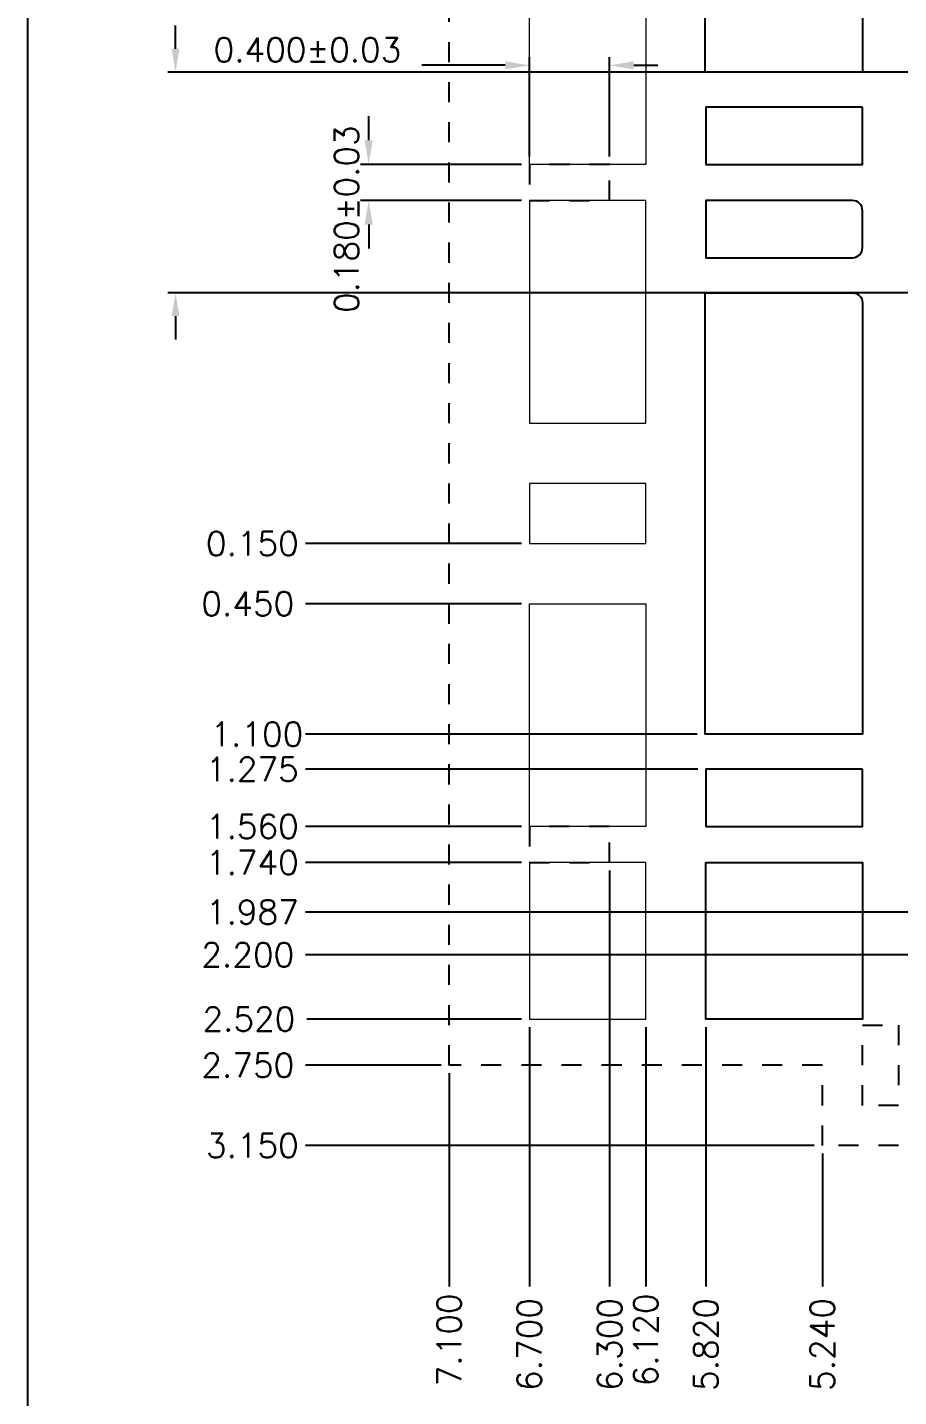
# Model space of a CAD drawing. Extents: x -347 to 20, y -460 to 3.
# Drawn here: x -16.8 to -12.46, y -9.09 to -2.26 of the extents above; entities that cross this region are included whole.
import ezdxf

# ---------------------------------------------------------------- set-up
doc = ezdxf.new("R2010")
doc.units = 0
doc.header["$MEASUREMENT"] = 0
doc.linetypes.add('HIDDEN', pattern=[0.375, 0.25, -0.125])
doc.layers.get('DEFPOINTS').update_dxf_attribs({"linetype": 'CONTINUOUS'})
for name, color, linetype in [('1D', 4, 'CONTINUOUS'), ('2', 7, 'CONTINUOUS'), ('2D', 4, 'CONTINUOUS'), ('TEMPLATE', 6, 'CONTINUOUS')]:
    doc.layers.add(name, color=color, linetype=linetype)
doc.styles.add('simplex', font='SIMPLEX.SHX')
doc.dimstyles.get("Standard").update_dxf_attribs({"dimscale": 0, "dimtxt": 0.058, "dimasz": 0.058, "dimexe": 0.019, "dimexo": 0.019, "dimgap": 0.019, "dimtad": 0, "dimdec": 3, "dimzin": 0, "dimdsep": 46, "dimtxsty": 'simplex', "dimcen": 0.019, "dimclrd": 4, "dimclre": 256, "dimclrt": 4, "dimadec": 1, "dimazin": 0, "dimtfac": 1, "dimtdec": 3, "dimtofl": 0, "dimtmove": 0, "dimatfit": 0, "dimfxl": 1, "dimtolj": 1, "dimtzin": 0, "dimlwd": -1, "dimlwe": -1, "dimarcsym": 0})

# ---------------------------------------------------------------- blocks, each defined once
blk = doc.blocks.new('*D11')
at = {"layer": '1D', "color": 4, "linetype": 'ByBlock', "transparency": 16777216}
for p, q in [((-16.05910428934659, -2.371445875798357), (-16.05910428934659, -2.255445875798358)), ((-16.05910428934659, -3.703445875798481), (-16.05910428934659, -3.819445875798481))]:
    blk.add_line(p, q, dxfattribs=at)
at = {"layer": '1D', "linetype": 'ByBlock', "transparency": 16777216}
for p, q in [((-11.98391896788505, -2.487445875798357), (-16.09710428934659, -2.487445875798358)), ((-11.98391896788504, -3.58744587579848), (-16.09710428934659, -3.587445875798481))]:
    blk.add_line(p, q, dxfattribs=at)
at = {"layer": '1D', "color": 4, "linetype": 'ByBlock', "transparency": 16777216}
for points in [[(-16.07843762267992, -2.371445875798357), (-16.03977095601325, -2.371445875798357), (-16.05910428934659, -2.487445875798358)], [(-16.07843762267992, -3.703445875798481), (-16.03977095601325, -3.703445875798481), (-16.05910428934659, -3.587445875798481)]]:
    blk.add_solid(points, dxfattribs=at)
at = {"layer": 'DEFPOINTS', "color": 0, "linetype": 'ByBlock', "transparency": 16777216}
for p in [(-16.05910428934659, -2.487445875798358), (-11.94591896788505, -2.487445875798357), (-11.94591896788504, -3.58744587579848)]:
    blk.add_point(p, dxfattribs=at)
at = {"layer": '1D', "color": 4, "linetype": 'ByBlock', "transparency": 16777216, "insert": (-16.05910428934658, -1.742398256750734), "char_height": 0.116, "attachment_point": 5, "rotation": 90, "style": 'simplex'}
blk.add_mtext('\\A1;1.100±0.03', dxfattribs=at)

msp = doc.modelspace()

# ---------------------------------------------------------------- linework, layer by layer
at = {"layer": '2', "linetype": 'ByBlock'}
for points in [[(-13.41993250467489, -0.287445875798467), (-12.68593250467451, -0.2874458757984102, -0.4142135623707642), (-12.6359325046745, -0.3374458757980805), (-12.63593250467484, -2.487445875798342), (-13.41993250467489, -2.487445875798342)], [(-13.41993250467489, -3.587445875798478), (-12.68593250467451, -3.587445875798422, -0.4142135623710971), (-12.6359325046745, -3.637445875798092), (-12.63593250467484, -5.787445875798353), (-13.41993250467489, -5.787445875798353)]]:
    msp.add_lwpolyline(points, format="xyb", close=True, dxfattribs=at)
at = {"layer": '2', "lineweight": 20}
for points in [[(-13.7159325046717, -1.837445875808255), (-13.7159325046717, -2.94744587579673), (-14.29593250467151, -2.94744587579673), (-14.29593250467151, -1.837445875808255)], [(-14.29593250467151, -4.237445875808119), (-13.71593250467181, -4.237445875808062), (-13.71593250467181, -3.127445875797874), (-14.29593250467157, -3.127445875797874)], [(-14.29593250467163, -4.837445875808141), (-13.7159325046717, -4.837445875808084), (-13.7159325046717, -4.537445875808016), (-14.29593250467163, -4.537445875808073)], [(-13.7159325046717, -5.137445875808266), (-13.7159325046717, -6.247445875796741), (-14.29593250467151, -6.247445875796741), (-14.29593250467151, -5.137445875808266)], [(-14.29593250467151, -7.20744587579672), (-13.7159325046717, -7.20744587579672), (-13.7159325046717, -6.427445875796748), (-14.29593250467151, -6.427445875796748)]]:
    msp.add_lwpolyline(points, close=True, dxfattribs=at)
at = {"layer": '2'}
for points in [[(-12.6359325046658, -2.662445875799263), (-13.41593250467101, -2.662445875798126), (-13.41593250467169, -2.94744587579673), (-12.6359325046658, -2.94744587579906)], [(-12.6359325046658, -5.962445875799274), (-13.41593250467101, -5.962445875798137), (-13.41593250467169, -6.247445875796741), (-12.6359325046658, -6.247445875799071)], [(-13.41593250467169, -6.427445875796748), (-12.63593250467183, -6.427445875796748), (-12.63593250467183, -7.20744587579672), (-13.41593250467169, -7.20744587579672)]]:
    msp.add_lwpolyline(points, close=True, dxfattribs=at)
msp.add_lwpolyline([(-12.68593250466559, -3.412445875799263, 0.414213562373095), (-12.63593250466558, -3.362445875799251), (-12.63593250466563, -3.177445875798965, 0.4142135623725123), (-12.68593250466553, -3.127445875798954), (-13.4159325046643, -3.127445875797874), (-13.41593250466498, -3.412445875799206)], format="xyb", close=True, dxfattribs=at)
at = {"layer": '2D', "linetype": 'HIDDEN', "ltscale": 0.2}
for p, q in [((-14.69593250467283, -7.437445875798629), (-14.695932504673, 0.2625541242033491)), ((-12.8359325046752, -7.437445875798685), (-14.69593250467283, -7.437445875798629)), ((-12.8359325046752, -7.837445875798435), (-12.8359325046752, -7.437445875798685)), ((-12.25593250467516, -7.837445875798435), (-12.8359325046752, -7.837445875798435))]:
    msp.add_line(p, q, dxfattribs=at)
at = {"layer": '2D', "color": 4, "linetype": 'ByBlock'}
for p, q in [((-14.41593250467143, -2.453655183692659), (-14.83178987314509, -2.453655183692659)), ((-13.77593250467146, -2.453655183692659), (-13.65593250467145, -2.453655183692659)), ((-15.09662504894362, -2.82744587579663), (-15.09662504894362, -2.70744587579663)), ((-15.09662504894362, -3.247445875797773), (-15.09662504894362, -3.367445875797773))]:
    msp.add_line(p, q, dxfattribs=at)
at = {"layer": '2D', "linetype": 'ByBlock'}
for p, q in [((-14.29593250467143, -2.90744587579663), (-14.29593250467143, -2.413655183692659)), ((-13.89593250467146, -2.90744587579663), (-13.89593250467146, -2.413655183692659)), ((-14.33593250467144, -2.94744587579663), (-15.13662504894362, -2.94744587579663)), ((-14.33593250467149, -3.127445875797773), (-15.13662504894362, -3.127445875797773)), ((-14.33593250467155, -4.837445875808042), (-15.41064877470483, -4.837445875808042)), ((-14.33593250467144, -5.137445875808167), (-15.41064877470483, -5.137445875808167)), ((-13.45993250467481, -5.787445875798253), (-15.41064877470483, -5.787445875798253)), ((-13.45593250467093, -5.962445875798037), (-15.41064877470483, -5.962445875798037)), ((-14.33593250467143, -6.247445875796641), (-15.41064877470483, -6.247445875796641)), ((-14.33593250467144, -6.42744587579665), (-15.41064877470483, -6.427445875796648)), ((-13.89593250467168, -6.467445875796706), (-13.89593250467146, -8.540867802655102)), ((-12.11091874902476, -6.674049074277262), (-15.41064877470483, -6.674049074277262)), ((-12.0609185573845, -6.887445875794922), (-15.41064877470483, -6.887445875794922)), ((-14.33593250467143, -7.207445875796621), (-15.40460560514469, -7.207445875796621)), ((-14.2959325046717, -7.247445875796689), (-14.29593250467144, -8.5408678026551)), ((-13.71593250467178, -7.247445875796661), (-13.71593250467162, -8.540867802655102)), ((-13.41593250467168, -7.247445875796659), (-13.41593250467161, -8.540867802655102)), ((-14.73593250467283, -7.437445875798629), (-15.41064877470483, -7.437445875798629)), ((-14.69593250467314, -7.477445875798708), (-14.69593250467283, -8.5408678026551)), ((-12.87593250467521, -7.837445875798437), (-15.41064877470483, -7.837445875798435)), ((-12.83593250467528, -7.877445875798516), (-12.83593250467521, -8.540867802655102))]:
    msp.add_line(p, q, dxfattribs=at)
at = {"layer": '2D', "linetype": 'HIDDEN', "ltscale": 0.2}
for points in [[(-13.89593250467154, -2.947445875797867), (-14.29593250467151, -2.947445875797867), (-14.29593250467151, -3.127445875797874), (-13.89593250467154, -3.127445875797874)], [(-13.89593250467146, -6.247445875796641), (-14.29593250467143, -6.247445875796641), (-14.29593250467143, -6.427445875796648), (-13.89593250467146, -6.427445875796648)], [(-12.45593250467379, -7.237445875798413), (-12.45593250467379, -7.63744587579839), (-12.63593250467379, -7.63744587579839), (-12.63593250467379, -7.237445875798413)]]:
    msp.add_lwpolyline(points, close=True, dxfattribs=at)
at = {"layer": '2D', "color": 4, "linetype": 'ByBlock'}
for points in [[(-14.41593250467143, -2.433655183692659), (-14.41593250467143, -2.473655183692659), (-14.29593250467143, -2.453655183692659)], [(-13.77593250467146, -2.433655183692659), (-13.77593250467146, -2.473655183692659), (-13.89593250467146, -2.453655183692659)], [(-15.11662504894362, -2.82744587579663), (-15.07662504894362, -2.827445875796629), (-15.09662504894362, -2.94744587579663)], [(-15.11662504894362, -3.247445875797773), (-15.07662504894362, -3.247445875797773), (-15.09662504894362, -3.127445875797773)]]:
    msp.add_solid(points, dxfattribs=at)
at = {"layer": 'TEMPLATE', "color": 6}
msp.add_lwpolyline([(-16.79731849842988, 3.113555411013409), (-16.79731849842988, -15.2561940748489), (-3.751438968000505, -15.2561940748489), (-3.751438968000505, 3.113555411013409)], close=True, dxfattribs=at)

# ---------------------------------------------------------------- texts
at = {"layer": '2D', "color": 4, "linetype": 'ByBlock', "style": 'simplex'}
for s, p in [('0.400±0.03', (-15.86957320572344, -2.436655401325876)), ('0.150', (-15.90779163184769, -4.897445875808042)), ('0.450', (-15.93064877470483, -5.197445875808167)), ('1.100', (-15.88493448899055, -5.847445875798254)), ('1.275', (-15.90779163184769, -6.022445875798038)), ('1.560', (-15.90779163184769, -6.307445875796642)), ('1.740', (-15.90779163184769, -6.487445875796649)), ('1.987', (-15.90779163184769, -6.734049074277262)), ('2.200', (-15.93064877470483, -6.947445875794923)), ('2.520', (-15.92460560514469, -7.267445875796621)), ('2.750', (-15.93064877470483, -7.497445875798629)), ('3.150', (-15.90779163184769, -7.897445875798436))]:
    msp.add_text(s, height=0.12, dxfattribs=at).set_placement(p)
for s, p in [('0.180±0.03', (-15.14675110489304, -3.688510483468317)), ('7.100', (-14.63593250467283, -9.038010659797953)), ('6.120', (-13.65593250467162, -9.038010659797957)), ('6.700', (-14.23593250467144, -9.060867802655098)), ('6.300', (-13.83593250467146, -9.0608678026551)), ('5.820', (-13.35593250467161, -9.0608678026551)), ('5.240', (-12.77593250467521, -9.0608678026551))]:
    msp.add_text(s, height=0.12, rotation=90, dxfattribs=at).set_placement(p)

# ---------------------------------------------------------------- dimensions: what is measured, and where the dimension line sits
at = {"layer": '1D', "linetype": 'ByBlock'}
dim = msp.add_aligned_dim(p1=(-11.94591896788504, -3.587445875798478), p2=(-11.94591896788505, -2.487445875798356), distance=4.11318532146154, text='<>±0.03', dimstyle='Standard', override={"dimscale": 2}, dxfattribs=at)
dim.commit()
dim.dimension.update_dxf_attribs({"geometry": '*D11', "text_midpoint": (-16.05910428934658, -1.742398256750734)})

doc.saveas('drawing.dxf')
